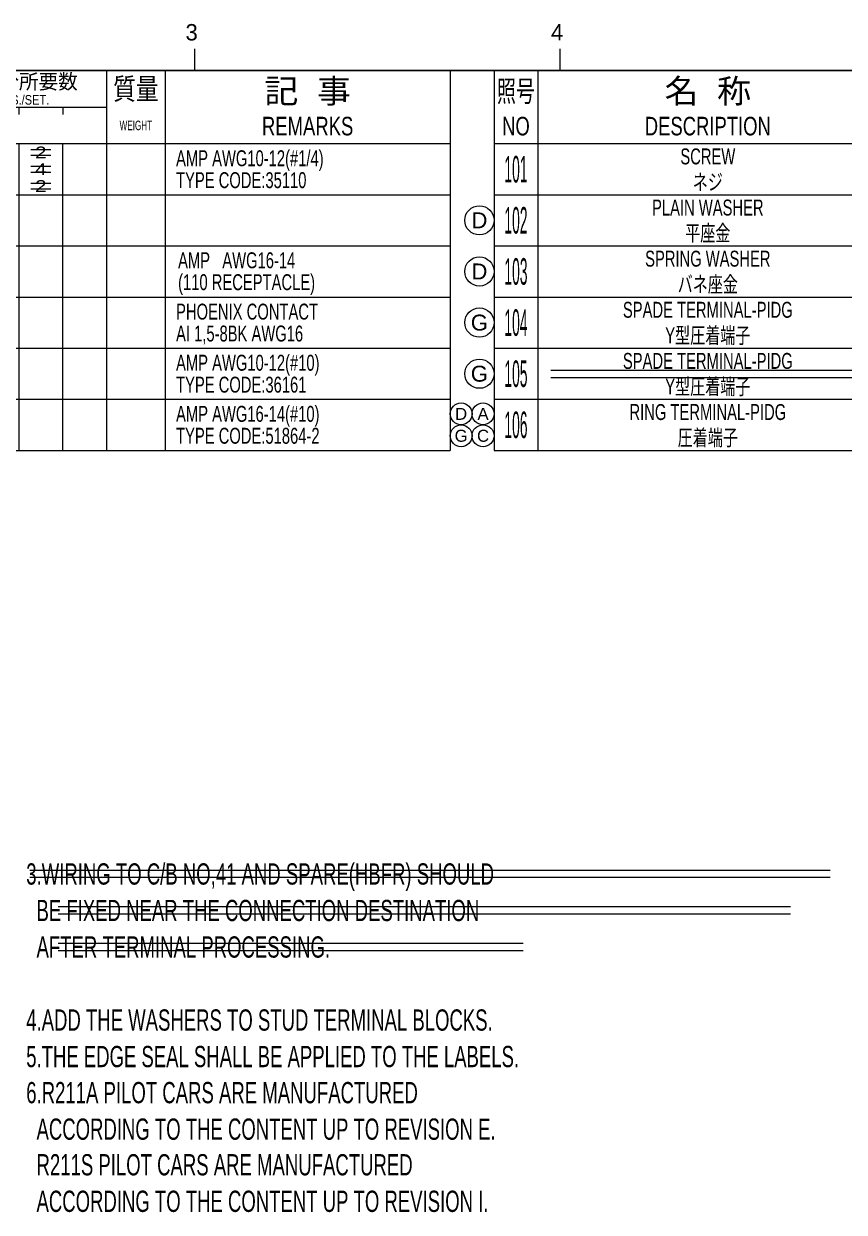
# Model space of a CAD drawing. Header units: millimetres. Extents: x 7 to 587, y 2 to 418.
# Drawn here: x 159.7 to 271.9, y 253.7 to 416.4 of the extents above; entities that cross this region are included whole.
import ezdxf
from ezdxf.enums import TextEntityAlignment as Align

# ---------------------------------------------------------------- set-up
doc = ezdxf.new("R2010")
doc.units = ezdxf.units.MM
for name, color, linetype in [('GR1_05', 7, 'Continuous'), ('図面枠C7M', 7, 'Continuous'), ('表題、部品表_01', 7, 'Continuous'), ('表題、部品表_02', 7, 'Continuous'), ('表題、部品表_03', 7, 'Continuous')]:
    doc.layers.add(name, color=color, linetype=linetype)
doc.styles.add('HG丸ｺﾞｼｯｸM-PRO', font='')
doc.styles.get('HG丸ｺﾞｼｯｸM-PRO').set_extended_font_data('HG丸ｺﾞｼｯｸM-PRO')

# ---------------------------------------------------------------- blocks, each defined once
blk = doc.blocks.new('BLKF023')
at = {"layer": '図面枠C7M', "color": 4, "linetype": 'Continuous', "lineweight": 13}
for p, q in [((183, 413), (183, 410)), ((233, 413), (233, 410))]:
    blk.add_line(p, q, dxfattribs=at)
at = {"layer": '図面枠C7M', "color": 2, "linetype": 'Continuous', "lineweight": 25}
blk.add_line((33, 410), (587, 410), dxfattribs=at)
at = {"layer": '図面枠C7M', "color": 4, "linetype": 'Continuous', "lineweight": 13, "style": 'HG丸ｺﾞｼｯｸM-PRO', "width": 1.003994}
for s, p in [('3', (181.79, 413.45)), ('4', (231.79, 413.45))]:
    blk.add_text(s, height=2.25, dxfattribs=at).set_placement(p, align=Align.BOTTOM_LEFT)
blk = doc.blocks.new('BLKF058')
at = {"layer": '表題、部品表_02', "color": 4, "linetype": 'Continuous', "lineweight": 13}
for p, q in [((224, 379), (224, 372)), ((224, 379), (402.5, 379)), ((230, 379), (230, 372)), ((276.5, 379), (276.5, 372)), ((311.5, 379), (311.5, 372)), ((331.5, 379), (331.5, 372)), ((337.5, 379), (337.5, 372)), ((343.5, 379), (343.5, 372)), ((349.5, 372), (349.5, 379)), ((355.5, 379), (355.5, 372)), ((363.5, 379), (363.5, 372)), ((402.5, 379), (402.5, 372)), ((224, 372), (402.5, 372))]:
    blk.add_line(p, q, dxfattribs=at)
blk = doc.blocks.new('BLKF060')
at = {"layer": '表題、部品表_02', "color": 4, "linetype": 'Continuous', "lineweight": 13}
for p, q in [((224, 372), (224, 365)), ((224, 372), (402.5, 372)), ((230, 372), (230, 365)), ((276.5, 372), (276.5, 365)), ((311.5, 372), (311.5, 365)), ((331.5, 372), (331.5, 365)), ((337.5, 372), (337.5, 365)), ((343.5, 372), (343.5, 365)), ((349.5, 365), (349.5, 372)), ((355.5, 372), (355.5, 365)), ((363.5, 372), (363.5, 365)), ((402.5, 372), (402.5, 365)), ((224, 365), (402.5, 365))]:
    blk.add_line(p, q, dxfattribs=at)
blk = doc.blocks.new('BLKF062')
at = {"layer": '表題、部品表_02', "color": 4, "linetype": 'Continuous', "lineweight": 13}
for p, q in [((39.5, 400), (39.5, 393)), ((39.5, 400), (218, 400)), ((45.5, 400), (45.5, 393)), ((92, 400), (92, 393)), ((127, 400), (127, 393)), ((147, 400), (147, 393)), ((153, 400), (153, 393)), ((159, 400), (159, 393)), ((165, 393), (165, 400)), ((171, 400), (171, 393)), ((179, 400), (179, 393)), ((218, 400), (218, 393)), ((39.5, 393), (218, 393))]:
    blk.add_line(p, q, dxfattribs=at)
blk = doc.blocks.new('BLKF064')
at = {"layer": '表題、部品表_02', "color": 4, "linetype": 'Continuous', "lineweight": 13}
for p, q in [((39.5, 393), (39.5, 386)), ((39.5, 393), (218, 393)), ((45.5, 393), (45.5, 386)), ((92, 393), (92, 386)), ((127, 393), (127, 386)), ((147, 393), (147, 386)), ((153, 393), (153, 386)), ((159, 393), (159, 386)), ((165, 386), (165, 393)), ((171, 393), (171, 386)), ((179, 393), (179, 386)), ((218, 393), (218, 386)), ((39.5, 386), (218, 386))]:
    blk.add_line(p, q, dxfattribs=at)
blk = doc.blocks.new('BLKF066')
at = {"layer": '表題、部品表_02', "color": 4, "linetype": 'Continuous', "lineweight": 13}
for p, q in [((39.5, 379), (39.5, 372)), ((39.5, 379), (218, 379)), ((45.5, 379), (45.5, 372)), ((92, 379), (92, 372)), ((127, 379), (127, 372)), ((147, 379), (147, 372)), ((153, 379), (153, 372)), ((159, 379), (159, 372)), ((165, 372), (165, 379)), ((171, 379), (171, 372)), ((179, 379), (179, 372)), ((218, 379), (218, 372)), ((39.5, 372), (218, 372))]:
    blk.add_line(p, q, dxfattribs=at)
blk = doc.blocks.new('BLKF068')
at = {"layer": '表題、部品表_02', "color": 4, "linetype": 'Continuous', "lineweight": 13}
for p, q in [((224, 400), (224, 393)), ((224, 400), (402.5, 400)), ((230, 400), (230, 393)), ((276.5, 400), (276.5, 393)), ((311.5, 400), (311.5, 393)), ((331.5, 400), (331.5, 393)), ((337.5, 400), (337.5, 393)), ((343.5, 400), (343.5, 393)), ((349.5, 393), (349.5, 400)), ((355.5, 400), (355.5, 393)), ((363.5, 400), (363.5, 393)), ((402.5, 400), (402.5, 393)), ((224, 393), (402.5, 393))]:
    blk.add_line(p, q, dxfattribs=at)
blk = doc.blocks.new('BLKF070')
at = {"layer": '表題、部品表_02', "color": 4, "linetype": 'Continuous', "lineweight": 13}
for p, q in [((224, 393), (224, 386)), ((224, 393), (402.5, 393)), ((230, 393), (230, 386)), ((276.5, 393), (276.5, 386)), ((311.5, 393), (311.5, 386)), ((331.5, 393), (331.5, 386)), ((337.5, 393), (337.5, 386)), ((343.5, 393), (343.5, 386)), ((349.5, 386), (349.5, 393)), ((355.5, 393), (355.5, 386)), ((363.5, 393), (363.5, 386)), ((402.5, 393), (402.5, 386)), ((224, 386), (402.5, 386))]:
    blk.add_line(p, q, dxfattribs=at)
blk = doc.blocks.new('BLKF072')
at = {"layer": '表題、部品表_02', "color": 4, "linetype": 'Continuous', "lineweight": 13}
for p, q in [((224, 386), (224, 379)), ((224, 386), (402.5, 386)), ((230, 386), (230, 379)), ((276.5, 386), (276.5, 379)), ((311.5, 386), (311.5, 379)), ((331.5, 386), (331.5, 379)), ((337.5, 386), (337.5, 379)), ((343.5, 386), (343.5, 379)), ((349.5, 379), (349.5, 386)), ((355.5, 386), (355.5, 379)), ((363.5, 386), (363.5, 379)), ((402.5, 386), (402.5, 379)), ((224, 379), (402.5, 379))]:
    blk.add_line(p, q, dxfattribs=at)
blk = doc.blocks.new('BLKF105')
at = {"layer": '表題、部品表_02', "color": 4, "linetype": 'Continuous', "lineweight": 13}
for p, q in [((39.5, 386), (39.5, 379)), ((39.5, 386), (218, 386)), ((45.5, 386), (45.5, 379)), ((92, 386), (92, 379)), ((127, 386), (127, 379)), ((147, 386), (147, 379)), ((153, 386), (153, 379)), ((159, 386), (159, 379)), ((165, 379), (165, 386)), ((171, 386), (171, 379)), ((179, 386), (179, 379)), ((218, 386), (218, 379)), ((39.5, 379), (218, 379))]:
    blk.add_line(p, q, dxfattribs=at)
blk = doc.blocks.new('BLKF110')
at = {"layer": '表題、部品表_02', "color": 4, "linetype": 'Continuous', "lineweight": 13}
for p, q in [((224, 365), (224, 358)), ((224, 365), (402.5, 365)), ((230, 365), (230, 358)), ((276.5, 365), (276.5, 358)), ((311.5, 365), (311.5, 358)), ((331.5, 365), (331.5, 358)), ((337.5, 365), (337.5, 358)), ((343.5, 365), (343.5, 358)), ((349.5, 358), (349.5, 365)), ((355.5, 365), (355.5, 358)), ((363.5, 365), (363.5, 358)), ((402.5, 365), (402.5, 358)), ((224, 358), (402.5, 358))]:
    blk.add_line(p, q, dxfattribs=at)
blk = doc.blocks.new('BLKF128')
at = {"layer": '表題、部品表_02', "color": 4, "linetype": 'Continuous', "lineweight": 13}
for p, q in [((39.5, 372), (39.5, 365)), ((39.5, 372), (218, 372)), ((45.5, 372), (45.5, 365)), ((92, 372), (92, 365)), ((127, 372), (127, 365)), ((147, 372), (147, 365)), ((153, 372), (153, 365)), ((159, 372), (159, 365)), ((165, 365), (165, 372)), ((171, 372), (171, 365)), ((179, 372), (179, 365)), ((218, 372), (218, 365)), ((39.5, 365), (218, 365))]:
    blk.add_line(p, q, dxfattribs=at)
blk = doc.blocks.new('BLKF130')
at = {"layer": '表題、部品表_02', "color": 4, "linetype": 'Continuous', "lineweight": 13}
for p, q in [((39.5, 365), (39.5, 358)), ((39.5, 365), (218, 365)), ((45.5, 365), (45.5, 358)), ((92, 365), (92, 358)), ((127, 365), (127, 358)), ((147, 365), (147, 358)), ((153, 365), (153, 358)), ((159, 365), (159, 358)), ((165, 358), (165, 365)), ((171, 365), (171, 358)), ((179, 365), (179, 358)), ((218, 365), (218, 358)), ((39.5, 358), (218, 358))]:
    blk.add_line(p, q, dxfattribs=at)
blk = doc.blocks.new('BLKF135')
at = {"layer": 'GR1_05', "color": 4, "linetype": 'Continuous', "lineweight": 13}
blk.add_circle((222, 389.5), 2, dxfattribs=at)
at = {"layer": 'GR1_05', "color": 4, "linetype": 'Continuous', "lineweight": 13, "style": 'HG丸ｺﾞｼｯｸM-PRO', "width": 1.042833}
blk.add_text('D', height=2.18, dxfattribs=at).set_placement((222, 389.5), align=Align.MIDDLE_CENTER)
blk = doc.blocks.new('BLKF136')
at = {"layer": 'GR1_05', "color": 4, "linetype": 'Continuous', "lineweight": 13}
blk.add_circle((222, 382.5), 2, dxfattribs=at)
at = {"layer": 'GR1_05', "color": 4, "linetype": 'Continuous', "lineweight": 13, "style": 'HG丸ｺﾞｼｯｸM-PRO', "width": 1.042833}
blk.add_text('D', height=2.18, dxfattribs=at).set_placement((222, 382.5), align=Align.MIDDLE_CENTER)
blk = doc.blocks.new('BLKF155')
at = {"layer": '表題、部品表_01', "color": 4, "linetype": 'Continuous', "lineweight": 13}
for p, q in [((224, 410), (224, 400)), ((224, 410), (402.5, 410)), ((230, 410), (230, 400)), ((276.5, 410), (276.5, 400)), ((311.5, 410), (311.5, 400)), ((331.5, 410), (331.5, 400)), ((355.5, 410), (355.5, 400)), ((363.5, 410), (363.5, 400)), ((402.5, 410), (402.5, 400)), ((331.5, 405), (355.5, 405)), ((337.5, 404), (337.5, 405)), ((343.5, 405), (343.5, 404)), ((349.5, 405), (349.5, 404)), ((224, 400), (402.5, 400))]:
    blk.add_line(p, q, dxfattribs=at)
at = {"layer": '表題、部品表_01', "color": 3, "linetype": 'Continuous', "lineweight": 35, "style": 'HG丸ｺﾞｼｯｸM-PRO'}
for s, height, width, p in [('照号', 2.909, 0.651535, (227, 407.2)), ('名  称', 3.273, 1.042426, (253.25, 407.2)), ('図面番号', 3.273, 1.127518, (294, 407.2)), ('材 料', 3.273, 1.042439, (321.5, 407.2)), ('一組分所要数', 2.036, 0.966638, (343.5, 408.5)), ('質量', 2.909, 0.781842, (359.5, 407.5)), ('記  事', 3.273, 1.042426, (383, 407.2)), ('PCS./SET.', 1.309, 0.862935, (344, 406)), ('NO', 2.545, 0.740841, (227, 402.4)), ('DESCRIPTION', 2.5455, 0.741365, (253.25, 402.4)), ('DRG.NO.', 2.545, 0.741189, (294, 402.4)), ('MATERIAL', 2.545, 0.594756, (321.5, 402.4)), ('REMARKS', 2.545, 0.742803, (383, 402.4)), ('WEIGHT', 1.309, 0.635507, (359.5, 402.5))]:
    blk.add_text(s, height=height, dxfattribs=dict(at, width=width)).set_placement(p, align=Align.MIDDLE_CENTER)
blk = doc.blocks.new('BLKF154')
at = {"layer": '表題、部品表_01', "color": 3, "linetype": 'Continuous', "lineweight": 13}
blk.add_blockref('BLKF155', (0, 0), dxfattribs=at)
blk = doc.blocks.new('BLKF157')
at = {"layer": '表題、部品表_01', "color": 4, "linetype": 'Continuous', "lineweight": 13}
for p, q in [((39.5, 410), (39.5, 400)), ((39.5, 410), (218, 410)), ((45.5, 410), (45.5, 400)), ((92, 410), (92, 400)), ((127, 410), (127, 400)), ((147, 410), (147, 400)), ((171, 410), (171, 400)), ((179, 410), (179, 400)), ((218, 410), (218, 400)), ((147, 405), (171, 405)), ((153, 404), (153, 405)), ((159, 405), (159, 404)), ((165, 405), (165, 404)), ((39.5, 400), (218, 400))]:
    blk.add_line(p, q, dxfattribs=at)
at = {"layer": '表題、部品表_01', "color": 3, "linetype": 'Continuous', "lineweight": 35, "style": 'HG丸ｺﾞｼｯｸM-PRO'}
for s, height, width, p in [('照号', 2.909, 0.651535, (42.5, 407.2)), ('名  称', 3.273, 1.042426, (68.75, 407.2)), ('図面番号', 3.273, 1.127518, (109.5, 407.2)), ('材 料', 3.273, 1.042439, (137, 407.2)), ('一組分所要数', 2.036, 0.966638, (159, 408.5)), ('質量', 2.909, 0.781842, (175, 407.5)), ('記  事', 3.273, 1.042426, (198.5, 407.2)), ('PCS./SET.', 1.309, 0.862935, (159.5, 406)), ('NO', 2.545, 0.740841, (42.5, 402.4)), ('DESCRIPTION', 2.5455, 0.741365, (68.75, 402.4)), ('DRG.NO.', 2.545, 0.741189, (109.5, 402.4)), ('MATERIAL', 2.545, 0.594756, (137, 402.4)), ('REMARKS', 2.545, 0.742803, (198.5, 402.4)), ('WEIGHT', 1.309, 0.635507, (175, 402.5))]:
    blk.add_text(s, height=height, dxfattribs=dict(at, width=width)).set_placement(p, align=Align.MIDDLE_CENTER)
blk = doc.blocks.new('BLKF156')
at = {"layer": '表題、部品表_01', "color": 3, "linetype": 'Continuous', "lineweight": 13}
blk.add_blockref('BLKF157', (0, 0), dxfattribs=at)
blk = doc.blocks.new('BLKF158')
at = {"layer": 'GR1_05', "color": 4, "linetype": 'Continuous', "lineweight": 13}
blk.add_circle((222.5, 363), 1.5, dxfattribs=at)
at = {"layer": 'GR1_05', "color": 4, "linetype": 'Continuous', "lineweight": 13, "style": 'HG丸ｺﾞｼｯｸM-PRO', "width": 1.042301}
blk.add_text('A', height=1.64, dxfattribs=at).set_placement((222.5, 363), align=Align.MIDDLE_CENTER)
blk = doc.blocks.new('BLKF159')
at = {"layer": 'GR1_05', "color": 4, "linetype": 'Continuous', "lineweight": 13}
blk.add_circle((222.5, 360), 1.5, dxfattribs=at)
at = {"layer": 'GR1_05', "color": 4, "linetype": 'Continuous', "lineweight": 13, "style": 'HG丸ｺﾞｼｯｸM-PRO', "width": 1.042931}
blk.add_text('C', height=1.64, dxfattribs=at).set_placement((222.5, 360), align=Align.MIDDLE_CENTER)
blk = doc.blocks.new('BLKF160')
at = {"layer": 'GR1_05', "color": 4, "linetype": 'Continuous', "lineweight": 13}
blk.add_circle((219.5, 363), 1.5, dxfattribs=at)
at = {"layer": 'GR1_05', "color": 4, "linetype": 'Continuous', "lineweight": 13, "style": 'HG丸ｺﾞｼｯｸM-PRO', "width": 1.042833}
blk.add_text('D', height=1.64, dxfattribs=at).set_placement((219.5, 363), align=Align.MIDDLE_CENTER)
blk = doc.blocks.new('BLKF195')
at = {"layer": 'GR1_05', "color": 4, "linetype": 'Continuous', "lineweight": 13}
blk.add_circle((219.5, 360), 1.5, dxfattribs=at)
at = {"layer": 'GR1_05', "color": 4, "linetype": 'Continuous', "lineweight": 13, "style": 'HG丸ｺﾞｼｯｸM-PRO', "width": 1.042883}
blk.add_text('G', height=1.64, dxfattribs=at).set_placement((219.5, 360), align=Align.MIDDLE_CENTER)
blk = doc.blocks.new('BLKF196')
at = {"layer": 'GR1_05', "color": 4, "linetype": 'Continuous', "lineweight": 13}
blk.add_circle((222, 375.5), 2, dxfattribs=at)
at = {"layer": 'GR1_05', "color": 4, "linetype": 'Continuous', "lineweight": 13, "style": 'HG丸ｺﾞｼｯｸM-PRO', "width": 1.042883}
blk.add_text('G', height=2.18, dxfattribs=at).set_placement((222, 375.5), align=Align.MIDDLE_CENTER)
blk = doc.blocks.new('BLKF197')
at = {"layer": 'GR1_05', "color": 4, "linetype": 'Continuous', "lineweight": 13}
blk.add_circle((222, 368.5), 2, dxfattribs=at)
at = {"layer": 'GR1_05', "color": 4, "linetype": 'Continuous', "lineweight": 13, "style": 'HG丸ｺﾞｼｯｸM-PRO', "width": 1.042883}
blk.add_text('G', height=2.18, dxfattribs=at).set_placement((222, 368.5), align=Align.MIDDLE_CENTER)

msp = doc.modelspace()

# ---------------------------------------------------------------- linework, layer by layer
at = {"layer": 'GR1_05', "color": 4, "linetype": 'Continuous', "lineweight": 13}
for p, q in [((160.65, 399.2), (163.35, 399.2)), ((160.65, 398.4), (163.35, 398.4)), ((160.65, 396.9), (163.35, 396.9)), ((160.65, 396.1), (163.35, 396.1)), ((160.65, 394.6), (163.35, 394.6)), ((160.65, 393.8), (163.35, 393.8)), ((231.77, 369), (401.41, 369)), ((231.77, 368), (401.41, 368)), ((160.48, 300.54), (270, 300.54)), ((160.48, 299.54), (270, 299.54)), ((164.35, 295.54), (264.54, 295.54)), ((164.35, 294.54), (264.54, 294.54)), ((164.35, 290.54), (227.97, 290.54)), ((164.35, 289.54), (227.97, 289.54))]:
    msp.add_line(p, q, dxfattribs=at)

# ---------------------------------------------------------------- block references
for name in ['BLKF135', 'BLKF136', 'BLKF196', 'BLKF197', 'BLKF160', 'BLKF158', 'BLKF195', 'BLKF159']:
    msp.add_blockref(name, (0, 0), dxfattribs=at)
at = {"layer": '図面枠C7M', "color": 4, "linetype": 'Continuous', "lineweight": 13}
msp.add_blockref('BLKF023', (0, 0), dxfattribs=at)
at = {"layer": '表題、部品表_01', "color": 3, "linetype": 'Continuous', "lineweight": 13}
for name in ['BLKF156', 'BLKF154']:
    msp.add_blockref(name, (0, 0), dxfattribs=at)
at = {"layer": '表題、部品表_02', "color": 4, "linetype": 'Continuous', "lineweight": 13}
for name in ['BLKF062', 'BLKF068', 'BLKF064', 'BLKF070', 'BLKF105', 'BLKF072', 'BLKF066', 'BLKF058', 'BLKF128', 'BLKF060', 'BLKF130', 'BLKF110']:
    msp.add_blockref(name, (0, 0), dxfattribs=at)

# ---------------------------------------------------------------- texts
at = {"layer": 'GR1_05', "color": 3, "linetype": 'Continuous', "lineweight": 35, "style": 'HG丸ｺﾞｼｯｸM-PRO'}
for s, height, width, p in [('2', 1.6, 1.316713, (162, 398.8)), ('4', 1.6, 1.316713, (162, 396.5)), ('2', 1.6, 1.316713, (162, 394.2)), ('SPADE TERMINAL-PIDG', 2.1818, 0.692495, (253.25, 370.25)), ('Y型圧着端子', 2.182, 0.692334, (253.25, 366.75))]:
    msp.add_text(s, height=height, dxfattribs=dict(at, width=width)).set_placement(p, align=Align.MIDDLE_CENTER)
for s, width, p in [('3.WIRING TO C/B NO,41 AND SPARE(HBFR) SHOULD', 0.65219, (160, 300)), ('  BE FIXED NEAR THE CONNECTION DESTINATION', 0.651723, (160, 295)), ('  AFTER TERMINAL PROCESSING.', 0.651937, (160, 290))]:
    msp.add_text(s, height=2.9091, dxfattribs=dict(at, width=width)).set_placement(p, align=Align.MIDDLE_LEFT)
at = {"layer": '表題、部品表_01', "color": 3, "linetype": 'Continuous', "lineweight": 35, "style": 'HG丸ｺﾞｼｯｸM-PRO'}
for s, width, p in [('4.ADD THE WASHERS TO STUD TERMINAL BLOCKS. ', 0.651799, (160, 280)), ('5.THE EDGE SEAL SHALL BE APPLIED TO THE LABELS.', 0.651091, (160, 275)), ('6.R211A PILOT CARS ARE MANUFACTURED', 0.652282, (160, 270.06)), ('  ACCORDING TO THE CONTENT UP TO REVISION E. ', 0.651546, (160, 265.06)), ('  R211S PILOT CARS ARE MANUFACTURED', 0.652166, (160, 260.18)), ('  ACCORDING TO THE CONTENT UP TO REVISION I. ', 0.651654, (160, 255.18))]:
    msp.add_text(s, height=2.9091, dxfattribs=dict(at, width=width)).set_placement(p, align=Align.MIDDLE_LEFT)
at = {"layer": '表題、部品表_03', "color": 3, "linetype": 'Continuous', "lineweight": 35, "style": 'HG丸ｺﾞｼｯｸM-PRO'}
for s, width, p in [('AMP AWG10-12(#1/4)', 0.691608, (180.5, 398)), ('TYPE CODE:35110', 0.691786, (180.5, 395)), ('AMP   AWG16-14', 0.691198, (180.78, 384.03)), ('(110 RECEPTACLE)', 0.692062, (180.78, 381.03)), ('PHOENIX CONTACT', 0.692624, (180.5, 377)), ('AI 1,5-8BK AWG16', 0.691768, (180.5, 374)), ('AMP AWG10-12(#10)', 0.691603, (180.5, 370)), ('TYPE CODE:36161', 0.691786, (180.5, 367)), ('AMP AWG16-14(#10)', 0.691603, (180.5, 363)), ('TYPE CODE:51864-2', 0.691751, (180.5, 360))]:
    msp.add_text(s, height=2.1818, dxfattribs=dict(at, width=width)).set_placement(p, align=Align.MIDDLE_LEFT)
for s, height, width, p in [('SCREW', 2.182, 0.691866, (253.25, 398.25)), ('101', 3.636, 0.389528, (227, 396.5)), ('ネジ', 2.182, 0.692256, (253.25, 394.75)), ('PLAIN WASHER', 2.1818, 0.691933, (253.25, 391.25)), ('102', 3.636, 0.389528, (227, 389.5)), ('平座金', 2.182, 0.692256, (253.25, 387.75)), ('103', 3.636, 0.389528, (227, 382.5)), ('SPRING WASHER', 2.1818, 0.691599, (253.25, 384.25)), ('バネ座金', 2.182, 0.692256, (253.25, 380.75)), ('SPADE TERMINAL-PIDG', 2.1818, 0.692495, (253.25, 377.25)), ('104', 3.636, 0.389528, (227, 375.5)), ('Y型圧着端子', 2.182, 0.692334, (253.25, 373.75)), ('105', 3.636, 0.389528, (227, 368.5)), ('106', 3.636, 0.389528, (227, 361.5)), ('RING TERMINAL-PIDG', 2.1818, 0.692588, (253.25, 363.25)), ('圧着端子', 2.182, 0.692256, (253.25, 359.75))]:
    msp.add_text(s, height=height, dxfattribs=dict(at, width=width)).set_placement(p, align=Align.MIDDLE_CENTER)

doc.saveas('drawing.dxf')
